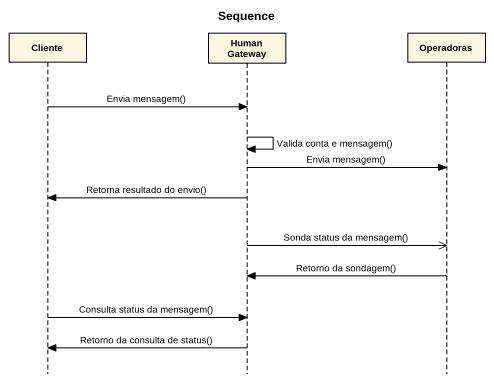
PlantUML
@startuml
title Sequence
hide footbox
participant Cliente
participant "Human Gateway" as Human_Gateway
participant Operadoras

Cliente -> Human_Gateway : Envia mensagem()
Human_Gateway -> Human_Gateway : Valida conta e mensagem()
Human_Gateway -> Operadoras : Envia mensagem()
Human_Gateway -> Cliente : Retorna resultado do envio()
Human_Gateway ->> Operadoras : Sonda status da mensagem()
Operadoras -> Human_Gateway : Retorno da sondagem()
Cliente -> Human_Gateway : Consulta status da mensagem()
Human_Gateway -> Cliente : Retorno da consulta de status()
@enduml
